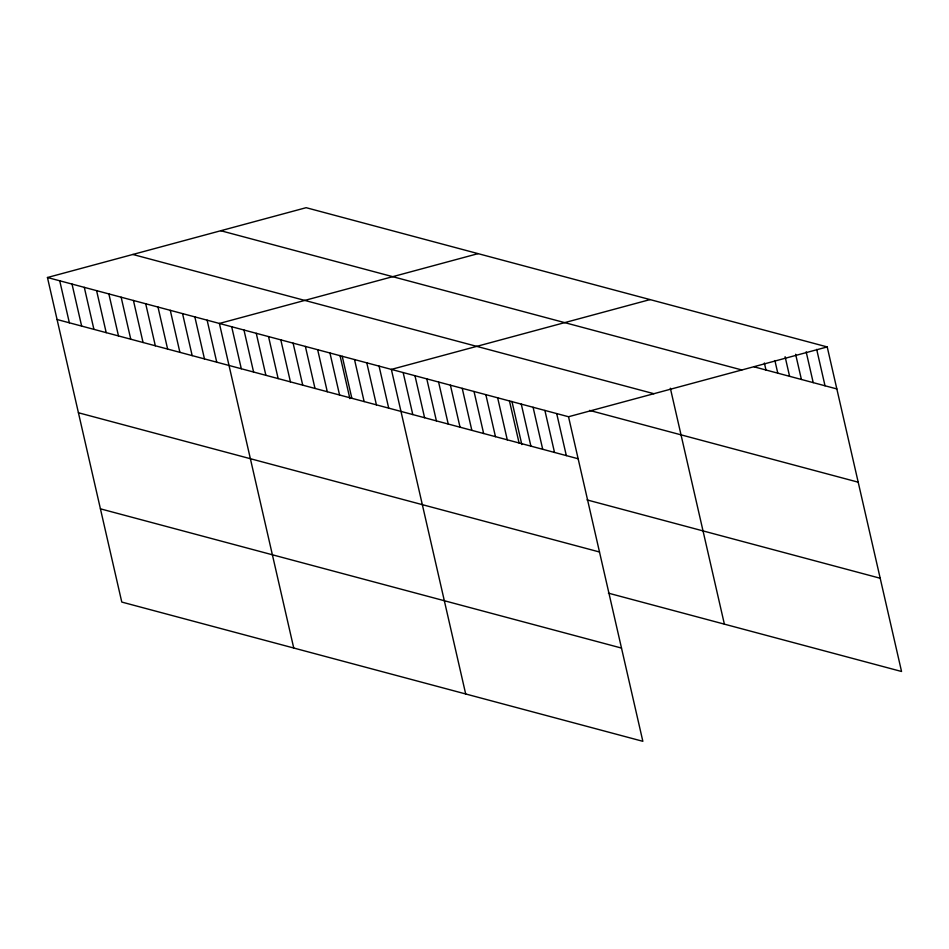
<?xml version="1.0" encoding="UTF-8"?>
<svg xmlns="http://www.w3.org/2000/svg" width="949" height="949" viewBox="0 0 949 949"><rect width="100%" height="100%" fill="white"/><g stroke="black" fill="none" stroke-linecap="round" stroke-linejoin="round"><path stroke-width="1.42" d="M47.45 277.511L568.522 416.741L642.853 741.311L121.78 602.069L47.45 277.511L306.147 207.689L827.22 346.931L901.55 671.489L608.392 593.149M478.094 253.632L219.397 323.455L293.739 648.025M650.053 299.587L391.356 369.41L465.686 693.968M568.522 416.741L827.22 346.931M754.158 366.848L836.84 388.936M220.773 230.726L741.845 369.968M132.824 254.462L653.885 393.705M589.59 410.407L858.193 482.187M57.07 319.516L578.143 458.758M587.028 499.909L880.197 578.249M78.423 412.756L599.495 551.998M100.428 508.83L621.5 648.072M816.686 349.374L825.025 385.78M806.164 351.818L813.21 382.625M795.63 354.262L801.407 379.47M785.108 356.705L789.592 376.314M774.894 360.549L777.777 373.159M764.372 363.004L765.973 370.003M670.35 388.212L724.384 624.157M556.707 413.586L566.328 455.603M544.892 410.431L554.513 452.448M533.089 407.275L542.709 449.292M521.274 404.12L530.894 446.137M511.95 401.415L521.831 444.583M509.459 400.964L519.079 442.981M497.656 397.809L507.276 439.826M485.841 394.654L495.461 436.67M474.026 391.498L483.646 433.515M462.222 388.343L471.843 430.348M450.407 385.187L460.028 427.192M438.592 382.032L448.225 424.037M426.789 378.876L436.41 420.882M414.974 375.721L424.594 417.726M403.159 372.566L412.791 414.571M379.066 366.124L388.699 408.129M366.788 362.838L376.409 404.855M354.511 359.564L364.131 401.569M342.221 356.278L351.842 398.283M339.991 355.472L349.884 398.627M329.944 352.992L339.564 395.009M317.666 349.707L327.286 391.723M305.376 346.432L314.997 388.438M293.099 343.147L302.719 385.164M280.809 339.861L290.43 381.878M268.531 336.587L278.152 378.592M256.254 333.301L265.874 375.318M243.964 330.015L253.585 372.032M231.686 326.741L241.307 368.746M207.119 320.169L216.74 362.186M194.842 316.895L204.462 358.9M182.552 313.609L192.173 355.626M170.274 310.323L179.895 352.34M157.985 307.049L167.617 349.054M145.707 303.763L155.328 345.78M133.429 300.477L143.05 342.494M121.14 297.203L130.76 339.208M108.862 293.917L118.483 335.922M96.584 290.631L106.205 332.648M84.295 287.357L93.915 329.362M72.017 284.071L81.638 326.076M59.728 280.785L69.36 322.802"/></g></svg>
